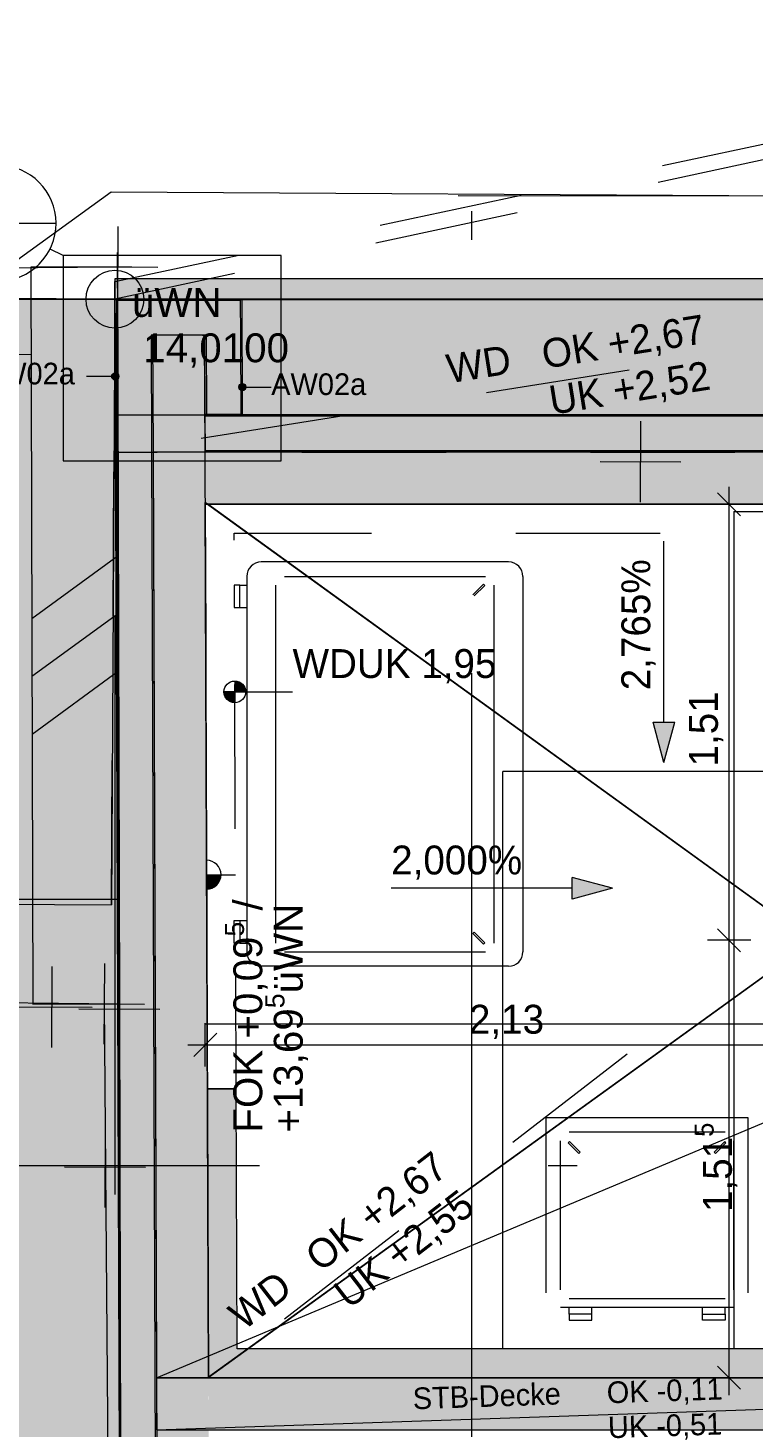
# Model space of a CAD drawing. Header units: metres. Extents: x -3.9 to 83, y -38 to 6.2.
# Drawn here: x -0.301 to 2.213, y -3.909 to 0.939 of the extents above; entities that cross this region are included whole.
import ezdxf

# ---------------------------------------------------------------- set-up
doc = ezdxf.new("R2010")
doc.units = ezdxf.units.M
doc.header["$MEASUREMENT"] = 0
for name, pattern in [('Achse', [0.004, 0.002, -0.001, 0, -0.001]), ('Fernmeldewesen VERM', [0.03, 0.02, -0.01]), ('GRUNDGRENZE nicht verm', [0.03, 0.02, -0.01]), ('Punkt 1_1', [0.075, 0.025, -0.05]), ('Schnittlinie', [0.006, 0.003, -0.0015, 0, -0.0015]), ('STROM VERM', [0.013, 0.008, -0.005]), ('Untersicht', [0.001, 0.0005, -0.0005])]:
    doc.linetypes.add(name, pattern=pattern)
for name, color, linetype in [('0._EG PP_2_000 Achsraster', 7, 'Continuous'), ('0._EG PP_2_110 Wand Aussen', 7, 'Continuous'), ('0._EG PP_2_120 Wand Innen tragend', 7, 'Continuous'), ('0._EG PP_2_165 Fassadengestaltung Bänder', 7, 'Continuous'), ('0._EG PP_2_210 Decke', 7, 'Continuous'), ('0._EG PP_2_220 Bodenaufbau', 7, 'Continuous'), ('0._EG PP_2_240 Unterdämmung', 7, 'Continuous'), ('0._EG PP_2_520 Fixeinbauten', 7, 'Continuous'), ('0._EG PP_2_725 Nachbarbebauung', 7, 'Continuous'), ('0._EG PP_2_851 Marker Schnitt', 7, 'Continuous'), ('0._EG PP_2_860 Marker Änderung bis 26mmtt', 7, 'Continuous'), ('0._EG PP_2_910 Allgemein Lageplan Höhen', 7, 'Continuous'), ('0._EG PP_2_915 Allgemein Beschriftung.x', 7, 'Continuous'), ('0._EG PP_2_950 Polierplan Bemaßung', 7, 'Continuous'), ('0._EG PP_2_Bauwerke_Gebäude - Haus Signatur.verm', 7, 'Continuous'), ('0._EG PP_2_Bauwerke_Gebäude - Haus.verm', 7, 'Continuous'), ('0._EG PP_2_Bauwerke_Mauer.verm', 7, 'Continuous'), ('0._EG PP_2_Bauwerke_Mauer_Signatur.verm', 7, 'Continuous'), ('0._EG PP_2_Fernmeldewesen_Fernmeldekabel.verm', 7, 'Continuous'), ('0._EG PP_2_Gelände_Geländepunkt.verm', 7, 'Continuous'), ('0._EG PP_2_Kataster Grenzen_Gebäudegrenze (Hausgrenze) aus Luftbildauswertung.verm', 7, 'Continuous'), ('0._EG PP_2_Kataster Grenzen_Grundstücksgrenze.verm', 7, 'Continuous'), ('0._EG PP_2_Neubau_840 Baulinien', 7, 'Continuous'), ('0._EG PP_2_Strom_Stromkabel.verm', 7, 'Continuous')]:
    doc.layers.add(name, color=color, linetype=linetype)
doc.styles.add('ERSTELLTER_STIL_1', font='arial.ttf')
doc.styles.add('ERSTELLTER_STIL_2', font='')
doc.styles.get('ERSTELLTER_STIL_2').set_extended_font_data('Eurostile')
doc.linetypes.add('Grenze Grundstück', pattern='A,0,[1,415_260415_PP_VA_1_3 0 EG1.Shx,S=0.00031746,R=0,X=0,Y=0],-0.04,0', length=0.04)
doc.linetypes.add('Wolke', pattern='A,0,[2,415_260415_PP_VA_1_3 0 EG1.Shx,S=0.00023923,R=0,X=-3.85971e-06,Y=0.000734738],-0.03,0', length=0.03)

msp = doc.modelspace()

# ---------------------------------------------------------------- hatches: boundary and pattern name
at = {"layer": '0._EG PP_2_110 Wand Aussen', "linetype": 'Continuous', "lineweight": 13, "true_color": 0xff6400}
for points in [[(0.1255, -0.125), (0.1252, -0.0524), (0.0093, -0.0039), (0.005, -0.0039), (0.0055, -0.125)], [(0.1247, -0.005), (0.0119, -0.005), (0.1249, -0.0524)], [(0.1249, -0.0524), (0.2981, -0.125), (0.3155, -0.125), (0.315, -0.005), (0.1247, -0.005)], [(0.435, -0.005), (0.315, -0.005), (0.3155, -0.125)], [(0.3155, -0.125), (0.4355, -0.125), (0.435, -0.005)], [(0.1305, -0.125), (0.1302, -0.0545), (0.1252, -0.0524), (0.1255, -0.125)], [(0.2984, -0.125), (0.1302, -0.0545), (0.1305, -0.125)], [(0.0055, -0.125), (0.0069, -0.53), (0.1269, -0.5295), (0.1255, -0.125)], [(0.3155, -0.125), (0.3165, -0.399), (0.4365, -0.3985), (0.4355, -0.125)], [(5.895, -0.405), (0.3115, -0.405), (0.3119, -0.525), (5.895, -0.525)], [(0.0069, -0.53), (0.0602, -15.0639), (0.1797, -14.9168), (0.1269, -0.5295)]]:
    msp.add_hatch(color=30, dxfattribs=at).paths.add_polyline_path(points)
at = {"layer": '0._EG PP_2_110 Wand Aussen', "linetype": 'Continuous', "lineweight": 0, "true_color": 0x373737}
for points in [[(0.1255, -0.125), (0.1269, -0.5295), (0.1319, -0.5295), (0.1305, -0.125)], [(0.3155, -0.125), (0.3105, -0.125), (0.3105, -0.13)], [(0.3105, -0.13), (0.3155, -0.13), (0.3155, -0.125)], [(0.3105, -0.13), (0.3115, -0.399), (0.3165, -0.399), (0.3155, -0.13)], [(0.1845, -14.87), (0.1319, -0.5295), (0.1269, -0.5295), (0.1795, -14.87)], [(6.015, -0.525), (0.3119, -0.525), (0.3119, -0.53), (6.015, -0.53)]]:
    msp.add_hatch(color=250, dxfattribs=at).paths.add_polyline_path(points)
at = {"layer": '0._EG PP_2_110 Wand Aussen', "linetype": 'Continuous', "lineweight": 13, "true_color": 0x3f7f02}
for points in [[(0.1305, -0.125), (0.1319, -0.5295), (0.3119, -0.5289), (0.3105, -0.13), (0.2984, -0.125)], [(0.3105, -0.125), (0.2981, -0.125), (0.31, -0.13)], [(0.3639, -14.69), (0.3119, -0.5289), (0.1319, -0.5295), (0.1839, -14.69)], [(6.02, -0.53), (0.3119, -0.53), (0.3126, -0.71), (6.02, -0.71)]]:
    msp.add_hatch(color=76, dxfattribs=at).paths.add_polyline_path(points)
at = {"layer": '0._EG PP_2_120 Wand Innen tragend', "linetype": 'Continuous', "lineweight": 13, "true_color": 0xff6400}
msp.add_hatch(color=30, dxfattribs=at).paths.add_polyline_path([(0.3233, -3.635), (0.3237, -3.735), (8.345, -3.735), (8.345, -3.635)])
at = {"layer": '0._EG PP_2_120 Wand Innen tragend', "linetype": 'Continuous', "lineweight": 13, "true_color": 0x3f7f02}
msp.add_hatch(color=76, dxfattribs=at).paths.add_polyline_path([(8.345, -3.735), (0.3237, -3.735), (0.3244, -3.915), (8.345, -3.915)])
at = {"layer": '0._EG PP_2_165 Fassadengestaltung Bänder', "linetype": 'Continuous', "lineweight": 13, "true_color": 0x949494}
msp.add_hatch(color=252, dxfattribs=at).paths.add_polyline_path([(-0.0003, 0.07), (0.0015, -0.4), (5.89, -0.4), (5.89, 0.07)])
at = {"layer": '0._EG PP_2_240 Unterdämmung', "linetype": 'Continuous', "lineweight": 13, "true_color": 0xff6400}
msp.add_hatch(color=30, dxfattribs=at).paths.add_polyline_path([(0.4233, -3.635), (0.42, -2.7346), (0.32, -2.735), (0.3233, -3.635)])
at = {"layer": '0._EG PP_2_725 Nachbarbebauung', "linetype": 'Continuous', "lineweight": 0, "true_color": 0x555555}
msp.add_hatch(color=251, dxfattribs=at).paths.add_polyline_path([(0, 0), (-3.9335, 0.0223), (-3.9335, -2.0752), (-0.0119, -2.0974)])
at = {"layer": '0._EG PP_2_725 Nachbarbebauung', "linetype": 'Continuous', "lineweight": 0, "true_color": 0x1f1f1f}
for points in [[(0, 0), (-3.9335, 0.0223), (-3.9335, -2.0676), (0.0099, -2.0785)], [(0.0099, -2.0785), (-3.9335, -2.0676), (-3.9335, -23.1322), (-0.1266, -23.2195), (0.059, -23.2207), (0.0528, -14.1947), (0.0564, -12.2031)]]:
    msp.add_hatch(color=250, dxfattribs=at).paths.add_polyline_path(points)
at = {"layer": '0._EG PP_2_915 Allgemein Beschriftung.x', "linetype": 'Continuous', "lineweight": 0, "true_color": 0x101410}
msp.add_hatch(color=88, dxfattribs=at).paths.add_polyline_path([(5.89, 0.07), (-0.0003, 0.07), (0.0015, -0.4), (5.89, -0.4)])
at = {"layer": '0._EG PP_2_915 Allgemein Beschriftung.x', "linetype": 'Continuous', "lineweight": 0, "true_color": 0x000000}
for points in [[(-0.0115, -0.2673), (-0.0106, -0.2721), (-0.0079, -0.2761), (-0.0038, -0.2788), (0.001, -0.2798), (0.0058, -0.2788), (0.0098, -0.2761), (0.0125, -0.2721), (0.0135, -0.2673), (0.0125, -0.2625), (0.0098, -0.2584), (0.0058, -0.2557), (0.001, -0.2548), (-0.0038, -0.2557), (-0.0079, -0.2584), (-0.0106, -0.2625)], [(0.4286, -0.3042), (0.4296, -0.309), (0.4323, -0.3131), (0.4363, -0.3158), (0.4411, -0.3167), (0.4459, -0.3158), (0.45, -0.3131), (0.4527, -0.309), (0.4536, -0.3042), (0.4527, -0.2995), (0.45, -0.2954), (0.4459, -0.2927), (0.4411, -0.2917), (0.4363, -0.2927), (0.4323, -0.2954), (0.4296, -0.2995)]]:
    msp.add_hatch(color=18, dxfattribs=at).paths.add_polyline_path(points)
at = {"layer": '0._EG PP_2_950 Polierplan Bemaßung', "linetype": 'Continuous', "lineweight": 13, "true_color": 0xff6400}
for points in [[(0.415, -1.3597), (0.4525, -1.3595), (0.4496, -1.3452), (0.4414, -1.3331), (0.4292, -1.325), (0.4149, -1.3222)], [(0.415, -1.3597), (0.3775, -1.3598), (0.3804, -1.3742), (0.3886, -1.3863), (0.4008, -1.3944), (0.4151, -1.3972)]]:
    msp.add_hatch(color=30, dxfattribs=at).paths.add_polyline_path(points)
at = {"layer": '0._EG PP_2_950 Polierplan Bemaßung', "linetype": 'Continuous', "lineweight": 13, "true_color": 0x6c6cff}
for points in [[(1.9011, -1.6042), (1.9386, -1.4642), (1.8636, -1.4642)], [(1.7227, -2.0396), (1.5828, -2.0021), (1.5828, -2.0771)]]:
    msp.add_hatch(color=171, dxfattribs=at).paths.add_polyline_path(points)
at = {"layer": '0._EG PP_2_950 Polierplan Bemaßung', "linetype": 'Continuous', "lineweight": 0, "true_color": 0x000000}
msp.add_hatch(color=18, dxfattribs=at).paths.add_polyline_path([(0.3173, -1.9929), (0.3173, -2.0429), (0.3364, -2.0391), (0.3527, -2.0282), (0.3635, -2.012), (0.3673, -1.9929)])
at = {"layer": '0._EG PP_2_Bauwerke_Gebäude - Haus Signatur.verm', "linetype": 'Continuous', "lineweight": 13}
msp.add_hatch(color=254, dxfattribs=at).paths.add_polyline_path([(-3.466, -2.7985), (-0.3838, -2.8358), (-0.3616, -12.2333), (-0.3762, -24.4167), (0.0238, -24.4171), (0.0384, -12.233), (0.0153, -2.4407), (-3.4611, -2.3985)])

# ---------------------------------------------------------------- linework, layer by layer
at = {"layer": '0._EG PP_2_000 Achsraster', "color": 5, "linetype": 'Achse', "lineweight": 0, "ltscale": 1000}
for p, q in [((0, 3), (0, -36)), ((-1.5, 0), (21, 0)), ((-1.5, -3), (21, -3))]:
    msp.add_line(p, q, dxfattribs=at)
at = {"layer": '0._EG PP_2_110 Wand Aussen', "color": 7, "linetype": 'Continuous', "lineweight": 13, "ltscale": 1000}
for p, q in [((0.0093, -0.0039), (0.005, -0.0039)), ((0.0093, -0.0039), (0.005, -0.0039)), ((0.005, -0.0039), (0.0055, -0.125)), ((0.1247, -0.005), (0.0119, -0.005)), ((0.1247, -0.005), (0.0119, -0.005)), ((0.315, -0.005), (0.1247, -0.005)), ((0.435, -0.005), (0.315, -0.005)), ((0.435, -0.005), (0.315, -0.005)), ((0.4355, -0.125), (0.435, -0.005)), ((0.0055, -0.125), (0.0069, -0.53)), ((0.1305, -0.125), (0.1255, -0.125)), ((0.1305, -0.125), (0.1255, -0.125)), ((0.1255, -0.125), (0.1269, -0.5295)), ((0.2984, -0.125), (0.1305, -0.125)), ((0.2984, -0.125), (0.1305, -0.125)), ((0.3105, -0.125), (0.2981, -0.125)), ((0.3105, -0.125), (0.2981, -0.125)), ((0.3155, -0.125), (0.3105, -0.125)), ((0.3155, -0.125), (0.3105, -0.125)), ((0.3155, -0.125), (0.3165, -0.399)), ((0.4365, -0.3985), (0.4355, -0.125)), ((5.89, -0.405), (0.3115, -0.405)), ((0.0069, -0.53), (0.0602, -15.0639)), ((0.1269, -0.5295), (0.1795, -14.87)), ((5.895, -0.525), (0.3119, -0.525))]:
    msp.add_line(p, q, dxfattribs=at)
at = {"layer": '0._EG PP_2_110 Wand Aussen', "color": 7, "linetype": 'Continuous', "lineweight": 18, "ltscale": 1000}
for p, q in [((0.1305, -0.125), (0.1319, -0.5295)), ((0.3105, -0.125), (0.3105, -0.13)), ((0.3105, -0.125), (0.3105, -0.13)), ((0.1319, -0.5295), (0.1839, -14.69)), ((6.015, -0.53), (0.3119, -0.53))]:
    msp.add_line(p, q, dxfattribs=at)
at = {"layer": '0._EG PP_2_110 Wand Aussen', "color": 7, "linetype": 'Continuous', "lineweight": 13, "ltscale": 1000, "flags": 128}
for points in [[(0, 0), (0.005, 0)], [(0, 0), (0.0019, -0.53)], [(0.435, 0), (0.005, 0)], [(0.44, 0), (0.435, 0)], [(0.4415, -0.3985), (0.44, 0)], [(0.3165, -0.399), (0.3115, -0.399)], [(5.89, -0.4), (0.3115, -0.4)], [(0.3115, -0.4), (0.3115, -0.405)], [(0.3115, -0.405), (0.3119, -0.525)], [(0.4365, -0.3985), (0.3165, -0.399)], [(0.4415, -0.3985), (0.4365, -0.3985)], [(0.0019, -0.53), (0.0553, -15.07)], [(0.3119, -0.525), (0.3119, -0.53)]]:
    msp.add_lwpolyline(points, dxfattribs=at)
at = {"layer": '0._EG PP_2_110 Wand Aussen', "color": 7, "linetype": 'Continuous', "lineweight": 18, "ltscale": 1000, "flags": 128}
for points in [[(0.3105, -0.13), (0.3115, -0.399)], [(0.3119, -0.5289), (0.3105, -0.13)], [(0.3237, -3.735), (0.3119, -0.5289)], [(0.3126, -0.71), (6.02, -0.71)]]:
    msp.add_lwpolyline(points, dxfattribs=at)
at = {"layer": '0._EG PP_2_120 Wand Innen tragend', "color": 7, "linetype": 'Continuous', "lineweight": 18, "ltscale": 1000}
msp.add_line((8.345, -3.735), (0.3237, -3.735), dxfattribs=at)
at = {"layer": '0._EG PP_2_120 Wand Innen tragend', "color": 7, "linetype": 'Continuous', "lineweight": 13, "ltscale": 1000, "flags": 128}
for points in [[(0.3233, -3.635), (0.3237, -3.735)], [(8.345, -3.635), (0.4233, -3.635)]]:
    msp.add_lwpolyline(points, dxfattribs=at)
at = {"layer": '0._EG PP_2_165 Fassadengestaltung Bänder', "color": 7, "linetype": 'Untersicht', "lineweight": 13, "ltscale": 1000, "flags": 128}
msp.add_lwpolyline([(0, 0), (0, 0.0617), (3.72, 0.85), (5.89, 0.85), (13.09, 0.85), (15.21, 0.85), (18.985, 0.05), (18.985, 0), (18.935, 0), (18.935, 0.0074), (15.21, 0.8), (3.72, 0.8)], close=True, dxfattribs=at)
at = {"layer": '0._EG PP_2_165 Fassadengestaltung Bänder', "color": 8, "linetype": 'Continuous', "lineweight": 0, "ltscale": 1000, "flags": 128}
msp.add_lwpolyline([(-0.0003, 0.07), (0.0015, -0.4), (5.89, -0.4), (5.89, 0.07)], close=True, dxfattribs=at)
at = {"layer": '0._EG PP_2_210 Decke', "color": 8, "linetype": 'Untersicht', "lineweight": 13, "ltscale": 1000, "flags": 128}
for points in [[(15.89, 0.07), (15.89, 0.5633), (15.2005, 0.71), (13.04, 0.71), (13.04, -0.13), (12.96, -0.13), (12.96, 0.67), (3.705, 0.67), (3.705, 0.07), (0, 0.07)], [(3.755, -0.4), (3.755, 0), (0, 0), (0.0015, -0.4)]]:
    msp.add_lwpolyline(points, dxfattribs=at)
at = {"layer": '0._EG PP_2_210 Decke', "color": 7, "linetype": 'Continuous', "lineweight": 13, "ltscale": 1000, "true_color": 0xf4f4f4, "flags": 128}
msp.add_lwpolyline([(0.1437, -3.735), (5.425, -3.735), (5.425, -3.505), (8.725, -3.505), (8.725, -0.13), (6.02, -0.13), (6.02, -0.53), (0.1319, -0.53)], close=True, dxfattribs=at)
msp.add_lwpolyline([(5.425, -3.735), (0.1437, -3.735), (0.1444, -3.915), (8.725, -3.915), (8.725, -3.845)], dxfattribs=at)
at = {"layer": '0._EG PP_2_220 Bodenaufbau', "color": 7, "linetype": 'Continuous', "lineweight": 13, "ltscale": 1000, "true_color": 0xf4f4f4, "flags": 128}
msp.add_lwpolyline([(0.3237, -3.735), (8.745, -3.735), (8.745, -0.31), (6.2, -0.31), (6.2, -0.71), (0.3126, -0.71)], close=True, dxfattribs=at)
at = {"layer": '0._EG PP_2_220 Bodenaufbau', "color": 8, "linetype": 'Continuous', "lineweight": 0, "ltscale": 1000, "flags": 128}
for points in [[(2.4146, -2.2238), (0.3126, -0.7035)], [(0.3237, -3.7331), (0.3126, -0.7039)], [(0.3126, -0.7039), (2.4141, -2.2238)], [(2.4141, -2.2238), (0.3211, -0.71)], [(0.3211, -0.71), (4.5389, -0.71)], [(0.3211, -3.735), (2.4141, -2.2238)], [(2.4141, -2.2238), (0.3237, -3.7331)], [(0.3237, -3.7334), (2.4146, -2.2238)], [(4.5389, -3.735), (0.3211, -3.735)]]:
    msp.add_lwpolyline(points, dxfattribs=at)
at = {"layer": '0._EG PP_2_240 Unterdämmung', "color": 30, "linetype": 'Untersicht', "lineweight": 13, "ltscale": 1000, "true_color": 0xff6400, "flags": 128}
for points in [[(3.755, 0.07), (-0.0003, 0.07), (0.0019, -0.53), (3.755, -0.53)], [(0.3126, -0.71), (0.3237, -3.735), (8.925, -3.735), (8.925, -3.865), (11.085, -3.865), (11.085, -6.045), (13.205, -6.045), (13.205, -3.11), (12.78, -3.11), (12.78, -0.31), (6.2, -0.31), (6.2, -0.71)]]:
    msp.add_lwpolyline(points, close=True, dxfattribs=at)
for points in [[(6.955, -0.31), (6.2, -0.31), (6.2, -0.71), (0.3126, -0.71), (0.32, -2.7346)], [(0.32, -2.7346), (0.42, -2.7346), (0.413, -0.81), (6.3, -0.81), (6.3, -0.41), (6.955, -0.41)]]:
    msp.add_lwpolyline(points, dxfattribs=at)
at = {"layer": '0._EG PP_2_240 Unterdämmung', "color": 30, "linetype": 'Continuous', "lineweight": 13, "ltscale": 1000, "true_color": 0xff6400, "flags": 128}
for points in [[(0.42, -2.7346), (0.32, -2.735)], [(0.32, -2.735), (0.3233, -3.635)], [(0.4233, -3.635), (0.42, -2.7346)]]:
    msp.add_lwpolyline(points, dxfattribs=at)
at = {"layer": '0._EG PP_2_520 Fixeinbauten', "color": 8, "linetype": 'Punkt 1_1', "lineweight": 13, "ltscale": 1000}
for p, q in [((2.8126, -0.71), (0.3126, -0.71)), ((2.1426, -0.735), (3.9426, -0.735)), ((2.1426, -0.735), (2.1426, -3.635)), ((1.3426, -3.635), (1.3426, -1.635)), ((2.3426, -1.635), (1.3426, -1.635)), ((2.8126, -2.51), (0.3126, -2.51))]:
    msp.add_line(p, q, dxfattribs=at)
at = {"layer": '0._EG PP_2_520 Fixeinbauten', "color": 253, "linetype": 'Continuous', "lineweight": 13, "ltscale": 1000, "true_color": 0x9f9f9f}
for p, q in [((1.3626, -0.91), (0.5067, -0.91)), ((0.4567, -0.96), (0.4567, -2.26)), ((0.5867, -0.96), (1.2826, -0.96)), ((1.4126, -0.96), (1.4126, -2.26)), ((0.4126, -0.99), (0.4126, -1.0682)), ((0.4327, -0.99), (0.4126, -0.99)), ((0.4327, -1.0682), (0.4327, -0.99)), ((0.4327, -0.99), (0.4567, -0.99)), ((0.5567, -2.23), (0.5567, -0.99)), ((1.2391, -1.0235), (1.2762, -0.9869)), ((1.2804, -0.9912), (1.2433, -1.0278)), ((1.2762, -0.9869), (1.2804, -0.9912)), ((1.3126, -2.23), (1.3126, -0.99)), ((0.4126, -1.0682), (0.4327, -1.0682)), ((0.4327, -1.0682), (0.4567, -1.0682)), ((0.4126, -2.23), (0.4126, -2.1518)), ((0.4126, -2.1518), (0.4327, -2.1518)), ((0.4327, -2.1518), (0.4327, -2.23)), ((0.4327, -2.1518), (0.4567, -2.1518)), ((0.4327, -2.23), (0.4126, -2.23)), ((0.4327, -2.23), (0.4567, -2.23)), ((1.2433, -2.1922), (1.2391, -2.1965)), ((1.2391, -2.1965), (1.2762, -2.2331)), ((1.2804, -2.2288), (1.2433, -2.1922)), ((1.2762, -2.2331), (1.2804, -2.2288)), ((0.5867, -2.26), (1.2826, -2.26)), ((1.3626, -2.31), (0.5067, -2.31)), ((1.4926, -3.4409), (1.4926, -2.835)), ((2.1926, -2.835), (1.4926, -2.835)), ((1.4926, -3.4409), (1.4926, -2.835)), ((2.1926, -2.835), (1.4926, -2.835)), ((2.1926, -3.4409), (2.1926, -2.835)), ((2.1926, -3.4409), (2.1926, -2.835)), ((2.1126, -2.885), (1.5726, -2.885)), ((2.1126, -2.885), (1.5726, -2.885)), ((1.5426, -3.4309), (1.5426, -2.915)), ((1.5426, -3.4309), (1.5426, -2.915)), ((1.5695, -2.9214), (1.5738, -2.9172)), ((1.5695, -2.9214), (1.5738, -2.9172)), ((1.6061, -2.9586), (1.5695, -2.9214)), ((1.6061, -2.9586), (1.5695, -2.9214)), ((1.5738, -2.9172), (1.6104, -2.9543)), ((1.5738, -2.9172), (1.6104, -2.9543)), ((1.6104, -2.9543), (1.6061, -2.9586)), ((1.6104, -2.9543), (1.6061, -2.9586)), ((2.1114, -2.9172), (2.0748, -2.9543)), ((2.1114, -2.9172), (2.0748, -2.9543)), ((2.0748, -2.9543), (2.0791, -2.9586)), ((2.0748, -2.9543), (2.0791, -2.9586)), ((2.0791, -2.9586), (2.1157, -2.9214)), ((2.0791, -2.9586), (2.1157, -2.9214)), ((2.1157, -2.9214), (2.1114, -2.9172)), ((2.1157, -2.9214), (2.1114, -2.9172)), ((2.1426, -3.4309), (2.1426, -2.915)), ((2.1426, -3.4309), (2.1426, -2.915)), ((1.5726, -3.4609), (2.1126, -3.4609)), ((1.5726, -3.4609), (2.1126, -3.4609)), ((1.5426, -3.4909), (2.1426, -3.4909)), ((1.5426, -3.4909), (2.1426, -3.4909)), ((1.5726, -3.5149), (1.5726, -3.4909)), ((1.5726, -3.5149), (1.5726, -3.4909)), ((1.6508, -3.5149), (1.5726, -3.5149)), ((1.5726, -3.5149), (1.5726, -3.535)), ((1.6508, -3.5149), (1.5726, -3.5149)), ((1.5726, -3.5149), (1.5726, -3.535)), ((1.5726, -3.535), (1.6508, -3.535)), ((1.5726, -3.535), (1.6508, -3.535)), ((1.6508, -3.5149), (1.6508, -3.4909)), ((1.6508, -3.5149), (1.6508, -3.4909)), ((1.6508, -3.535), (1.6508, -3.5149)), ((1.6508, -3.535), (1.6508, -3.5149)), ((2.0344, -3.5149), (2.0344, -3.4909)), ((2.0344, -3.5149), (2.0344, -3.4909)), ((2.0344, -3.535), (2.0344, -3.5149)), ((2.0344, -3.5149), (2.1126, -3.5149)), ((2.0344, -3.535), (2.0344, -3.5149)), ((2.0344, -3.5149), (2.1126, -3.5149)), ((2.1126, -3.535), (2.0344, -3.535)), ((2.1126, -3.535), (2.0344, -3.535)), ((2.1126, -3.5149), (2.1126, -3.4909)), ((2.1126, -3.5149), (2.1126, -3.4909)), ((2.1126, -3.5149), (2.1126, -3.535)), ((2.1126, -3.5149), (2.1126, -3.535))]:
    msp.add_line(p, q, dxfattribs=at)
for centre, start, end in [((0.5067, -0.96), 90, 180), ((1.3626, -0.96), 0, 90), ((0.5067, -2.26), 180, 270), ((1.3626, -2.26), 270, 0)]:
    msp.add_arc(centre, 0.05, start, end, dxfattribs=at)
at = {"layer": '0._EG PP_2_725 Nachbarbebauung', "color": 8, "linetype": 'Continuous', "lineweight": 13, "ltscale": 1000}
for p, q in [((-3.9335, 0.0223), (0, 0)), ((0, 0), (-0.0119, -2.0974)), ((-3.9335, -2.0752), (-0.0119, -2.0974))]:
    msp.add_line(p, q, dxfattribs=at)
at = {"layer": '0._EG PP_2_725 Nachbarbebauung', "color": 8, "linetype": 'Untersicht', "lineweight": 13, "ltscale": 1000, "flags": 128}
for points in [[(0, 0), (-3.9335, 0.0223)], [(-0.0119, -2.0974), (0, 0)], [(-3.9335, -2.0752), (-0.0119, -2.0974)]]:
    msp.add_lwpolyline(points, dxfattribs=at)
at = {"layer": '0._EG PP_2_725 Nachbarbebauung', "color": 8, "linetype": 'Continuous', "lineweight": 13, "ltscale": 1000, "flags": 128}
for points in [[(-3.9335, -2.0676), (0.0099, -2.0785), (0, 0), (-3.9335, 0.0223)], [(-3.9335, -23.1322), (-0.1266, -23.2195), (0.059, -23.2207), (0.0528, -14.1947), (0.0564, -12.2031), (0.0099, -2.0785), (-3.9335, -2.0676)]]:
    msp.add_lwpolyline(points, dxfattribs=at)
at = {"layer": '0._EG PP_2_851 Marker Schnitt', "color": 7, "linetype": 'Schnittlinie', "lineweight": 13, "ltscale": 1000}
msp.add_line((1.235, 4.805), (1.235, -18.6375), dxfattribs=at)
at = {"layer": '0._EG PP_2_860 Marker Änderung bis 26mmtt', "color": 7, "linetype": 'Continuous', "lineweight": 13, "ltscale": 1000}
for p, q in [((-0.6037, 0.2631), (-0.2037, 0.2631)), ((-0.1795, 0.151), (-0.2248, 0.1737))]:
    msp.add_line(p, q, dxfattribs=at)
at = {"layer": '0._EG PP_2_860 Marker Änderung bis 26mmtt', "color": 200, "linetype": 'Wolke', "lineweight": 13, "ltscale": 1000, "true_color": 0xd600ff}
for p, q in [((0.5753, 0.151), (-0.1795, 0.151)), ((-0.1795, 0.151), (-0.1795, -0.5598)), ((0.5753, -0.5598), (0.5753, 0.151)), ((-0.1795, -0.5598), (0.5753, -0.5598))]:
    msp.add_line(p, q, dxfattribs=at)
at = {"layer": '0._EG PP_2_860 Marker Änderung bis 26mmtt', "color": 7, "linetype": 'Continuous', "lineweight": 13, "ltscale": 1000}
for start, end in [(0, 180), (180, 0)]:
    msp.add_arc((-0.4037, 0.2631), 0.2, start, end, dxfattribs=at)
at = {"layer": '0._EG PP_2_910 Allgemein Lageplan Höhen', "color": 7, "linetype": 'Continuous', "lineweight": 13, "ltscale": 1000}
for p, q in [((0.009, 0.0616), (0.009, 0.1616)), ((-0.041, 0.1116), (0.059, 0.1116))]:
    msp.add_line(p, q, dxfattribs=at)
at = {"layer": '0._EG PP_2_915 Allgemein Beschriftung.x', "color": 7, "linetype": 'Continuous', "lineweight": 13, "ltscale": 1000}
for p, q in [((-0.049, -0.2675), (-0.099, -0.2675)), ((-0.0115, -0.2673), (-0.049, -0.2675)), ((0.4536, -0.3042), (0.4911, -0.3042)), ((0.4911, -0.3042), (0.5411, -0.3042))]:
    msp.add_line(p, q, dxfattribs=at)
at = {"layer": '0._EG PP_2_915 Allgemein Beschriftung.x', "color": 76, "linetype": 'Continuous', "lineweight": 13, "ltscale": 1000, "true_color": 0x3f7f02, "flags": 128}
msp.add_lwpolyline([(5.89, 0.07), (-0.0003, 0.07), (0.0015, -0.4), (5.89, -0.4)], close=True, dxfattribs=at)
at = {"layer": '0._EG PP_2_915 Allgemein Beschriftung.x', "color": 7, "linetype": 'Continuous', "lineweight": 13, "ltscale": 1000}
for centre in [(0.001, -0.2673), (0.4411, -0.3042)]:
    msp.add_circle(centre, 0.0125, dxfattribs=at)
at = {"layer": '0._EG PP_2_950 Polierplan Bemaßung', "color": 30, "linetype": 'Untersicht', "lineweight": 13, "ltscale": 1000, "true_color": 0xff6400}
for p, q in [((3.755, 0.07), (0.0019, -0.53)), ((1.7738, -2.6143), (0.3237, -3.735))]:
    msp.add_line(p, q, dxfattribs=at)
at = {"layer": '0._EG PP_2_950 Polierplan Bemaßung', "color": 76, "linetype": 'Continuous', "lineweight": 13, "ltscale": 1000, "true_color": 0x3f7f02}
for p, q in [((0.1437, -3.735), (8.725, -0.13)), ((2.1663, -0.75), (2.0863, -0.67)), ((2.1263, -0.71), (2.1263, -0.65)), ((2.2013, -0.71), (2.0513, -0.71)), ((2.1263, -2.22), (2.1263, -0.71)), ((2.0863, -2.18), (2.1663, -2.26)), ((2.2013, -2.22), (2.0513, -2.22)), ((2.1263, -3.735), (2.1263, -2.22)), ((0.3126, -2.657), (0.3126, -2.507)), ((0.3526, -2.542), (0.2726, -2.622)), ((0.2526, -2.582), (0.3126, -2.582)), ((0.3126, -2.582), (2.445, -2.582)), ((2.0863, -3.695), (2.1663, -3.775)), ((0.1444, -3.915), (5.425, -3.735)), ((2.2013, -3.735), (2.0513, -3.735)), ((2.1263, -3.795), (2.1263, -3.735))]:
    msp.add_line(p, q, dxfattribs=at)
at = {"layer": '0._EG PP_2_950 Polierplan Bemaßung', "color": 171, "linetype": 'Continuous', "lineweight": 13, "ltscale": 1000, "true_color": 0x6c6cff}
for p, q in [((1.9011, -1.3542), (1.9011, -0.8379)), ((1.9011, -1.4542), (1.9011, -1.3542)), ((1.9011, -1.4642), (1.9011, -1.4542)), ((1.8636, -1.4642), (1.9386, -1.4642)), ((1.9011, -1.6042), (1.8636, -1.4642)), ((1.9011, -1.6042), (1.9386, -1.4642)), ((1.5828, -2.0771), (1.5828, -2.0021)), ((1.7227, -2.0396), (1.5828, -2.0021)), ((1.4727, -2.0396), (0.9564, -2.0396)), ((1.5727, -2.0396), (1.4727, -2.0396)), ((1.5828, -2.0396), (1.5727, -2.0396)), ((1.7227, -2.0396), (1.5828, -2.0771))]:
    msp.add_line(p, q, dxfattribs=at)
at = {"layer": '0._EG PP_2_950 Polierplan Bemaßung', "color": 30, "linetype": 'Continuous', "lineweight": 13, "ltscale": 1000, "true_color": 0xff6400}
for p, q in [((0.4149, -1.3222), (0.4151, -1.3972)), ((0.4525, -1.3595), (0.3775, -1.3598)), ((0.415, -1.3597), (0.515, -1.3593)), ((0.515, -1.3593), (0.615, -1.3593))]:
    msp.add_line(p, q, dxfattribs=at)
at = {"layer": '0._EG PP_2_950 Polierplan Bemaßung', "color": 7, "linetype": 'Continuous', "lineweight": 13, "ltscale": 1000}
for p, q in [((0.3173, -1.8929), (0.3173, -2.0929)), ((0.3173, -1.9929), (0.4173, -1.9929))]:
    msp.add_line(p, q, dxfattribs=at)
at = {"layer": '0._EG PP_2_950 Polierplan Bemaßung', "color": 30, "linetype": 'Continuous', "lineweight": 13, "ltscale": 1000, "true_color": 0xff6400}
msp.add_circle((0.415, -1.3597), 0.0375, dxfattribs=at)
at = {"layer": '0._EG PP_2_950 Polierplan Bemaßung', "color": 7, "linetype": 'Continuous', "lineweight": 13, "ltscale": 1000}
msp.add_arc((0.3173, -1.9929), 0.05, 270, 90, dxfattribs=at)
at = {"layer": '0._EG PP_2_Bauwerke_Gebäude - Haus.verm', "color": 9, "linetype": 'Continuous', "lineweight": 13, "ltscale": 1000}
for p, q in [((-3.4611, -2.3983), (0.0155, -2.4405)), ((-0.0373, -2.4402), (0.0386, -12.233)), ((0.0155, -2.4405), (0.0386, -12.233))]:
    msp.add_line(p, q, dxfattribs=at)
at = {"layer": '0._EG PP_2_Bauwerke_Mauer.verm', "color": 9, "linetype": 'Continuous', "lineweight": 13, "ltscale": 1000}
for p, q in [((-3.9335, 0.0851), (0.009, 0.1116)), ((0.009, 0.1116), (0.0154, -2.4405))]:
    msp.add_line(p, q, dxfattribs=at)
at = {"layer": '0._EG PP_2_Bauwerke_Mauer_Signatur.verm', "color": 9, "linetype": 'Continuous', "lineweight": 13, "ltscale": 1000}
for p, q in [((0.009, 0.1116), (-0.291, 0.1109)), ((-0.291, 0.1109), (-0.2846, -2.4412)), ((0.011, -0.1884), (0.009, 0.1116)), ((-3.9335, -0.2149), (-0.2902, -0.1904)), ((0.0115, -0.8884), (-0.288, -1.1071)), ((0.012, -1.0884), (-0.2875, -1.3071)), ((0.0125, -1.2884), (-0.287, -1.5071)), ((-0.2846, -2.4412), (0.0154, -2.4405))]:
    msp.add_line(p, q, dxfattribs=at)
at = {"layer": '0._EG PP_2_Fernmeldewesen_Fernmeldekabel.verm', "color": 3, "linetype": 'Fernmeldewesen VERM', "lineweight": 0, "ltscale": 1000}
for p, q in [((22.8486, 0.4898), (-0.2913, 0.4754)), ((-0.0132, 0.3703), (-0.4186, 0.0777)), ((13.8176, 0.2868), (-0.0132, 0.3703))]:
    msp.add_line(p, q, dxfattribs=at)
at = {"layer": '0._EG PP_2_Gelände_Geländepunkt.verm', "color": 8, "linetype": 'Continuous', "lineweight": 0, "ltscale": 1000}
for p, q in [((0.0096, 0.2516), (0.0084, -0.0284)), ((-0.131, 0.1122), (0.149, 0.111)), ((1.8202, -0.4228), (1.819, -0.7028)), ((1.6796, -0.5621), (1.9596, -0.5634)), ((-0.2184, -2.3112), (-0.2197, -2.5912)), ((-0.0367, -2.3002), (-0.038, -2.5802)), ((0.0159, -2.3178), (0.0147, -2.5978)), ((-0.3591, -2.4505), (-0.0791, -2.4518)), ((-0.1773, -2.4396), (0.1027, -2.4409)), ((-0.1247, -2.4572), (0.1553, -2.4584)), ((-0.0341, -2.8655), (-0.0353, -3.1455)), ((-0.1747, -3.0049), (0.1053, -3.0061))]:
    msp.add_line(p, q, dxfattribs=at)
at = {"layer": '0._EG PP_2_Kataster Grenzen_Gebäudegrenze (Hausgrenze) aus Luftbildauswertung.verm', "color": 94, "linetype": 'GRUNDGRENZE nicht verm', "lineweight": 13, "ltscale": 1000, "true_color": 0x00a800}
msp.add_line((0.0099, -2.0785), (-3.9335, -2.0721), dxfattribs=at)
at = {"layer": '0._EG PP_2_Kataster Grenzen_Grundstücksgrenze.verm', "color": 96, "linetype": 'GRUNDGRENZE nicht verm', "lineweight": 13, "ltscale": 1000, "true_color": 0x007e00}
msp.add_line((-0.1, 0.0006), (-3.9335, 0.0223), dxfattribs=at)
at = {"layer": '0._EG PP_2_Kataster Grenzen_Grundstücksgrenze.verm', "color": 96, "linetype": 'Continuous', "lineweight": 13, "ltscale": 1000, "true_color": 0x007e00}
for p, q in [((0.1, 0), (18.8876, -0.0005)), ((0.0099, -2.0785), (0.0005, -0.1)), ((0.0559, -12.1031), (0.0099, -2.0785))]:
    msp.add_line(p, q, dxfattribs=at)
at = {"layer": '0._EG PP_2_Kataster Grenzen_Grundstücksgrenze.verm', "color": 7, "linetype": 'Continuous', "lineweight": 13, "ltscale": 1000}
msp.add_circle((0, 0), 0.1, dxfattribs=at)
at = {"layer": '0._EG PP_2_Neubau_840 Baulinien', "color": 1, "linetype": 'Continuous', "lineweight": 25, "ltscale": 1000, "true_color": 0xfb0106, "flags": 128}
msp.add_lwpolyline([(-3.9335, 0.0223), (0, 0), (18.985, 0), (22.8486, -0.0032)], dxfattribs=at)
at = {"layer": '0._EG PP_2_Neubau_840 Baulinien', "color": 76, "linetype": 'Grenze Grundstück', "lineweight": 13, "ltscale": 1000, "true_color": 0x3f7f02, "flags": 128}
msp.add_lwpolyline([(0, -0.0002), (18.985, -0.0012), (18.958, -11.4452), (18.9035, -19.5703), (18.8486, -31.3281), (0.0665, -34.0269), (0.0564, -12.2031)], close=True, dxfattribs=at)
at = {"layer": '0._EG PP_2_Strom_Stromkabel.verm', "color": 1, "linetype": 'STROM VERM', "lineweight": 0, "ltscale": 1000}
msp.add_line((9.188, 0.3517), (-1.8987, 0.3599), dxfattribs=at)

# ---------------------------------------------------------------- texts
at = {"layer": '0._EG PP_2_910 Allgemein Lageplan Höhen', "color": 7, "linetype": 'Continuous', "lineweight": 13, "char_height": 0.1, "attachment_point": 1, "style": 'ERSTELLTER_STIL_1'}
for s, insert in [('\\A1;{\\pql;\\fArial|b0|i0|c0|p0;\\W1.000000;üWN}', (0.059, 0.0388)), ('\\A1;{\\pql;\\fArial|b0|i0|c0|p0;\\W1.000000; 14,0100}', (0.059, -0.1184))]:
    msp.add_mtext(s, dxfattribs=dict(at, insert=insert))
at = {"layer": '0._EG PP_2_915 Allgemein Beschriftung.x', "color": 7, "linetype": 'Continuous', "lineweight": 13, "char_height": 0.075, "attachment_point": 4, "style": 'ERSTELLTER_STIL_2'}
for insert in [(-0.4677, -0.2581), (0.5411, -0.2949)]:
    msp.add_mtext('\\A1;{\\pql;\\fEurostile|b0|i0|c0|p0;\\W1.000000;AW02a}', dxfattribs=dict(at, insert=insert))
at = {"layer": '0._EG PP_2_950 Polierplan Bemaßung', "color": 30, "linetype": 'Continuous', "lineweight": 13, "true_color": 0xff6400, "char_height": 0.1, "attachment_point": 4, "line_spacing_factor": 0.968161, "style": 'ERSTELLTER_STIL_2'}
for s, insert, rotation in [('\\A1;{\\pql;\\fEurostile|b0|i0|c0|p0;\\W1.000000;OK \\fEurostile|b0|i0|c0|p0;\\W1.000000;+\\fEurostile|b0|i0|c0|p0;\\W1.000000;2,67\\fEurostile|b0|i0|c0|p0;\\W1.000000;\\A1{\\H.66x;\\S^  ;}\\fEurostile|b0|i0|c0|p0;\\W1.000000;\\fEurostile|b0|i0|c0|p0;\\W1.000000;\\P\\pql;\\fEurostile|b0|i0|c0|p0;\\W1.000000;UK \\fEurostile|b0|i0|c0|p0;\\W1.000000;+\\fEurostile|b0|i0|c0|p0;\\W1.000000;2,52\\fEurostile|b0|i0|c0|p0;\\W1.000000;\\A1{\\H.66x;\\S^  ;}\\fEurostile|b0|i0|c0|p0;\\W1.000000;\\fEurostile|b0|i0|c0|p0;\\W1.000000;}', (1.4941, -0.2857), 9.083), ('\\A1;{\\pql;\\fEurostile|b0|i0|c0|p0;\\W1.000000;OK \\fEurostile|b0|i0|c0|p0;\\W1.000000;+\\fEurostile|b0|i0|c0|p0;\\W1.000000;2,67\\fEurostile|b0|i0|c0|p0;\\W1.000000;\\A1{\\H.66x;\\S^  ;}\\fEurostile|b0|i0|c0|p0;\\W1.000000;\\fEurostile|b0|i0|c0|p0;\\W1.000000;\\P\\pql;\\fEurostile|b0|i0|c0|p0;\\W1.000000;UK \\fEurostile|b0|i0|c0|p0;\\W1.000000;+\\fEurostile|b0|i0|c0|p0;\\W1.000000;2,55\\fEurostile|b0|i0|c0|p0;\\W1.000000;\\A1{\\H.66x;\\S^  ;}\\fEurostile|b0|i0|c0|p0;\\W1.000000;\\fEurostile|b0|i0|c0|p0;\\W1.000000;}', (0.738, -3.4077), 37.6989)]:
    msp.add_mtext(s, dxfattribs=dict(at, insert=insert, rotation=rotation))
at = {"layer": '0._EG PP_2_950 Polierplan Bemaßung', "color": 30, "linetype": 'Continuous', "lineweight": 13, "true_color": 0xff6400, "char_height": 0.1, "attachment_point": 4, "style": 'ERSTELLTER_STIL_2'}
for insert, rotation in [((1.1671, -0.3532), 9.083), ((0.4833, -3.6235), 37.6989)]:
    msp.add_mtext('\\A1;{\\pql;\\fEurostile|b0|i0|c0|p0;\\W1.000000;\\fEurostile|b0|i0|c0|p0;\\W1.000000;\\fEurostile|b0|i0|c0|p0;\\W1.000000;WD\\fEurostile|b0|i0|c0|p0;\\W1.000000;\\A1{\\H.66x;\\S^  ;}\\fEurostile|b0|i0|c0|p0;\\W1.000000;\\fEurostile|b0|i0|c0|p0;\\W1.000000;\\P\\pql;\\fEurostile|b0|i0|c0|p0;\\W1.000000;\\fEurostile|b0|i0|c0|p0;\\W1.000000;\\fEurostile|b0|i0|c0|p0;\\W1.000000;\\fEurostile|b0|i0|c0|p0;\\W1.000000;\\A1{\\H.66x;\\S^  ;}\\fEurostile|b0|i0|c0|p0;\\W1.000000;\\fEurostile|b0|i0|c0|p0;\\W1.000000;}', dxfattribs=dict(at, insert=insert, rotation=rotation))
at = {"layer": '0._EG PP_2_950 Polierplan Bemaßung', "color": 171, "linetype": 'Continuous', "lineweight": 13, "true_color": 0x6c6cff, "insert": (1.8721, -1.3542), "char_height": 0.1, "attachment_point": 7, "rotation": 90, "style": 'ERSTELLTER_STIL_2'}
msp.add_mtext('\\A1;{\\pql;\\fEurostile|b0|i0|c0|p0;\\W1.000000;2,765\\fEurostile|b0|i0|c0|p0;\\W1.000000;%}', dxfattribs=at)
at = {"layer": '0._EG PP_2_950 Polierplan Bemaßung', "color": 30, "linetype": 'Continuous', "lineweight": 13, "true_color": 0xff6400, "insert": (0.615, -1.3303), "char_height": 0.1, "attachment_point": 7, "style": 'ERSTELLTER_STIL_2'}
msp.add_mtext('\\A1;{\\pql;\\fEurostile|b0|i0|c0|p0;\\W1.000000;WD\\fEurostile|b0|i0|c0|p0;\\W1.000000;UK \\fEurostile|b0|i0|c0|p0;\\W1.000000;1,95}', dxfattribs=at)
at = {"layer": '0._EG PP_2_950 Polierplan Bemaßung', "color": 76, "linetype": 'Continuous', "lineweight": 13, "true_color": 0x3f7f02, "insert": (2.1063, -1.6182), "char_height": 0.1, "width": 0.306373, "attachment_point": 7, "rotation": 90, "style": 'ERSTELLTER_STIL_2'}
msp.add_mtext('\\A1;{\\pql;\\fEurostile|b0|i0|c0|p0;\\W1.000000;1,51}', dxfattribs=at)
at = {"layer": '0._EG PP_2_950 Polierplan Bemaßung', "color": 171, "linetype": 'Continuous', "lineweight": 13, "true_color": 0x6c6cff, "insert": (0.9564, -2.0106), "char_height": 0.1, "attachment_point": 7, "style": 'ERSTELLTER_STIL_2'}
msp.add_mtext('\\A1;{\\pql;\\fEurostile|b0|i0|c0|p0;\\W1.000000;2,000\\fEurostile|b0|i0|c0|p0;\\W1.000000;%}', dxfattribs=at)
at = {"layer": '0._EG PP_2_950 Polierplan Bemaßung', "color": 7, "linetype": 'Continuous', "lineweight": 13, "char_height": 0.1, "attachment_point": 7, "rotation": 90, "style": 'ERSTELLTER_STIL_1'}
for s, insert in [('\\A1;{\\pql;\\fArial|b0|i0|c0|p0;\\W1.000000;FOK +0,09\\fArial|b0|i0|c0|p0;\\W1.000000;\\A1{\\H.66x;\\S5^  ;}\\fArial|b0|i0|c0|p0;\\W1.000000; /}', (0.5393, -2.8864)), ('\\A1;{\\pql;\\fArial|b0|i0|c0|p0;\\W1.000000;+13,69\\fArial|b0|i0|c0|p0;\\W1.000000;\\A1{\\H.66x;\\S5^  ;}\\fArial|b0|i0|c0|p0;\\W1.000000;üWN}', (0.6793, -2.8864))]:
    msp.add_mtext(s, dxfattribs=dict(at, insert=insert))
at = {"layer": '0._EG PP_2_950 Polierplan Bemaßung', "color": 76, "linetype": 'Continuous', "lineweight": 13, "true_color": 0x3f7f02, "insert": (1.2256, -2.562), "char_height": 0.1, "width": 0.306373, "attachment_point": 7, "style": 'ERSTELLTER_STIL_2'}
msp.add_mtext('\\A1;{\\pql;\\fEurostile|b0|i0|c0|p0;\\W1.000000;2,13}', dxfattribs=at)
at = {"layer": '0._EG PP_2_950 Polierplan Bemaßung', "color": 76, "linetype": 'Continuous', "lineweight": 13, "true_color": 0x3f7f02, "style": 'ERSTELLTER_STIL_2'}
for s, insert, char_height, attachment_point, rotation in [('\\A1;{\\pql;\\fEurostile|b0|i0|c0|p0;\\W1.000000;1,51\\fEurostile|b0|i0|c0|p0;\\W1.000000;\\A1{\\H.66x;\\S5^  ;}}', (2.1653, -3.161), 0.1, 7, 90), ('\\A1;{\\pql;\\fEurostile|b0|i0|c0|p0;\\W1.000000;\\fEurostile|b0|i0|c0|p0;\\W1.000000;\\fEurostile|b0|i0|c0|p0;\\W1.000000;STB-Decke\\fEurostile|b0|i0|c0|p0;\\W1.000000;\\A1{\\H.66x;\\S^  ;}\\fEurostile|b0|i0|c0|p0;\\W1.000000;\\fEurostile|b0|i0|c0|p0;\\W1.000000;\\P\\pql;\\fEurostile|b0|i0|c0|p0;\\W1.000000;\\fEurostile|b0|i0|c0|p0;\\W1.000000;\\fEurostile|b0|i0|c0|p0;\\W1.000000;\\fEurostile|b0|i0|c0|p0;\\W1.000000;\\A1{\\H.66x;\\S^  ;}\\fEurostile|b0|i0|c0|p0;\\W1.000000;\\fEurostile|b0|i0|c0|p0;\\W1.000000;}', (1.034, -3.8913), 0.075, 4, 1.9523)]:
    msp.add_mtext(s, dxfattribs=dict(at, insert=insert, char_height=char_height, attachment_point=attachment_point, rotation=rotation))
at = {"layer": '0._EG PP_2_950 Polierplan Bemaßung', "color": 76, "linetype": 'Continuous', "lineweight": 13, "true_color": 0x3f7f02, "insert": (1.7053, -3.8576), "char_height": 0.075, "attachment_point": 4, "rotation": 1.9523, "line_spacing_factor": 0.968161, "style": 'ERSTELLTER_STIL_2'}
msp.add_mtext('\\A1;{\\pql;\\fEurostile|b0|i0|c0|p0;\\W1.000000;OK \\fEurostile|b0|i0|c0|p0;\\W1.000000;\\fEurostile|b0|i0|c0|p0;\\W1.000000;-0,11\\fEurostile|b0|i0|c0|p0;\\W1.000000;\\A1{\\H.66x;\\S^  ;}\\fEurostile|b0|i0|c0|p0;\\W1.000000;\\fEurostile|b0|i0|c0|p0;\\W1.000000;\\P\\pql;\\fEurostile|b0|i0|c0|p0;\\W1.000000;UK \\fEurostile|b0|i0|c0|p0;\\W1.000000;\\fEurostile|b0|i0|c0|p0;\\W1.000000;-0,51\\fEurostile|b0|i0|c0|p0;\\W1.000000;\\A1{\\H.66x;\\S^  ;}\\fEurostile|b0|i0|c0|p0;\\W1.000000;\\fEurostile|b0|i0|c0|p0;\\W1.000000;}', dxfattribs=at)

doc.saveas('drawing.dxf')
